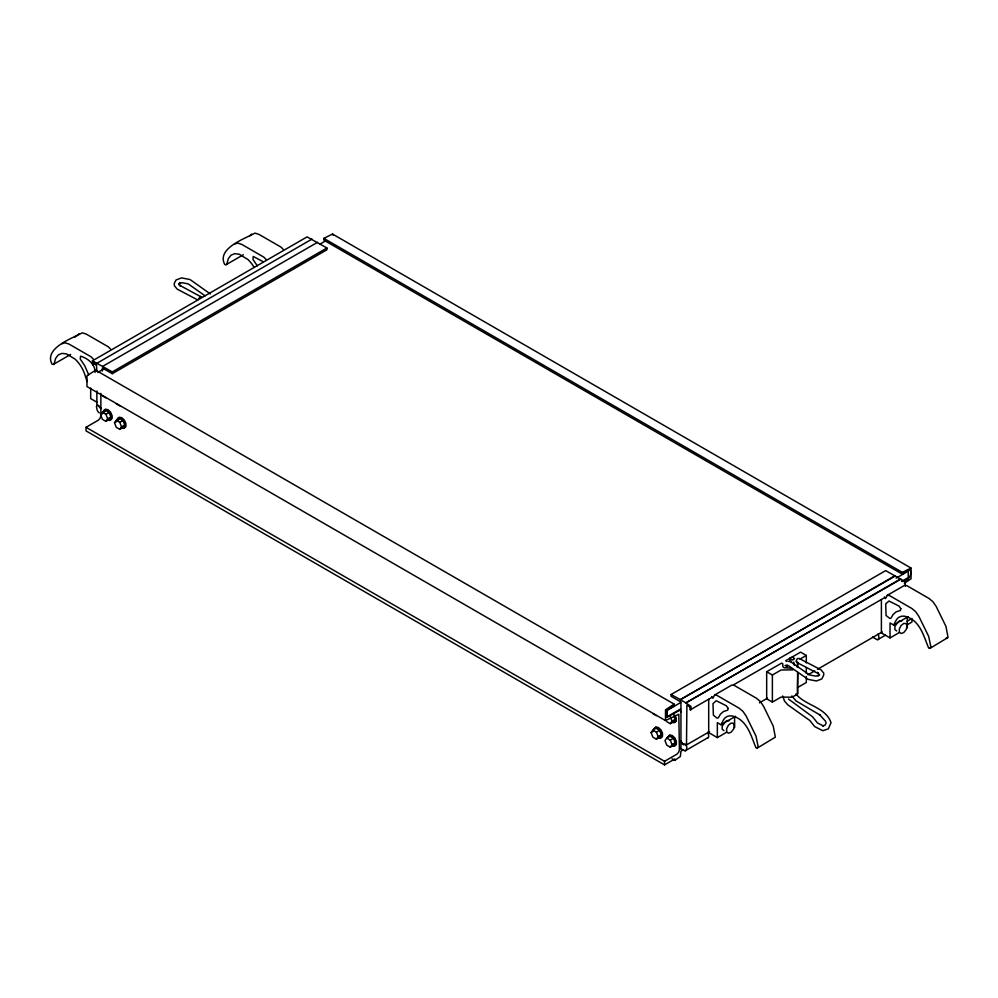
<?xml version="1.0" encoding="UTF-8"?>
<svg xmlns="http://www.w3.org/2000/svg" width="998" height="998" viewBox="0 0 998 998"><rect width="100%" height="100%" fill="white"/><g stroke="black" fill="none" stroke-linecap="round" stroke-linejoin="round"><path stroke-width="1.5" d="M102.42 371.006L102.42 367.988L112.287 373.689L326.92 249.774L326.92 247.991L307.085 236.888L92.452 360.814L92.664 364.769L95.746 363.422M787.123 666.814L787.509 665.217L784.989 665.616L788.283 665.579L808.081 679.351L816.376 680.985L821.753 678.964L823.562 675.559L823.799 673.213L820.98 669.808L799.061 658.418L797.277 658.655L796.03 661.237L797.053 662.597L818.522 673.762L817.287 672.29L818.959 674.311L818.098 675.933L819.682 674.835L816.04 676.195L809.515 674.922L789.505 661M96.17 363.896L95.908 364.881L95.184 364.457L94.536 362.386M93.039 364.981L93.7 362.723L96.469 364.307L96.868 371.431M708.705 699.336L708.705 732.619L717.337 737.609L717.337 722.652L720.955 724.748L723.35 720.132A22.268 12.849 60 0 1 732.919 716.115C747.552 720.257 750.995 736.125 756.01 747.826L757.32 748.051L775.346 737.16L773.225 726.07L763.433 706.085L760.264 701.432L756.347 698.176L734.154 685.364L731.858 685.065L714.593 695.032L712.859 698.288L711.861 696.579M881.396 599.623L881.396 632.919L890.029 637.909L890.029 622.952L893.647 625.035L896.042 620.432A22.268 12.849 60 0 1 905.61 616.415C920.243 620.556 923.686 636.412 928.701 648.126L930.024 648.351L948.05 637.46L945.929 626.357L936.136 606.372L932.955 601.732L929.038 598.476L906.845 585.651L904.55 585.364L887.284 595.332L885.55 598.588L884.552 596.866M179.902 282.534L179.041 284.143L180.713 286.177L179.191 285.041L201.97 297.367M100.636 414.781L102.395 412.274L105.601 410.415L109.119 412.448L110.89 416.989L109.119 419.497L105.913 421.356L102.395 419.322L100.636 414.781L102.769 413.534M103.842 412.923L105.601 410.415M105.913 421.356L107.684 418.848L110.89 416.989M114.508 422.79L116.267 420.283L119.473 418.424L123.004 420.457L124.762 424.998L123.004 427.506L119.797 429.377L116.267 427.331L114.508 422.79L116.641 421.555M117.714 420.931L119.473 418.424M119.797 429.377L121.556 426.87L124.762 424.998M651.095 732.594L652.867 730.087L656.073 728.216L659.591 730.262L661.362 734.802L659.591 737.31L656.385 739.169L652.867 737.135L651.095 732.594L653.241 731.347M656.385 739.169L658.156 736.661L661.362 734.802M666.739 721.641L670.269 723.675L672.028 721.167L675.234 719.309L673.912 715.903M675.234 719.309L673.475 721.816L670.269 723.675M666.739 738.096L664.98 740.603L666.739 745.144L670.269 747.178L673.475 745.319L675.234 742.811L673.475 738.27L669.945 736.237L666.739 738.096L670.269 740.129L672.028 744.67L670.269 747.178M797.327 667.35L797.676 662.011L797.614 666.477M797.839 672.652L797.327 694.421L791.788 697.203L781.072 697.078L772.377 702.093L766.676 698.8L766.676 671.729L781.609 663.121L782.844 663.832L782.794 666.464L783.941 667.774L791.476 668.124M757.32 748.051L758.131 746.354L755.96 736.037L746.167 716.053L742.986 711.399L739.081 708.143L716.876 695.332L714.593 695.032M930.024 648.351L930.835 646.642L928.651 636.337L918.859 616.352L915.69 611.699L911.773 608.443L889.58 595.619L887.284 595.332M110.716 349.238L108.42 346.892L86.227 334.068L82.31 332.821C72.355 338.297 43.613 348.115 52.033 364.183L53.356 364.445L54.142 363.546L55.701 358.245L58.258 354.939L61.938 353.392L66.454 353.891L75.112 359.13A22.268 12.849 60 0 1 84.693 374.2L87.076 381.573M283.407 249.537L281.124 247.18L258.919 234.368L255.014 233.108C245.046 238.597 216.304 248.415 224.725 264.482L226.047 264.732L226.833 263.846L228.405 258.532L230.95 255.239L234.63 253.692L239.146 254.191L247.803 259.418A22.268 12.849 60 0 1 254.153 267.427M198.939 298.414L200.723 296.381M97.38 363.01L312.012 239.083M102.931 366.216L317.564 242.289M103.305 411.139L104.84 409.567L107.347 410.078L109.855 412.461L111.389 415.804L111.389 418.848L109.855 420.408L107.347 419.909M103.917 410.777L105.464 409.217L107.959 409.716L110.466 412.099L112.013 415.455L112.013 418.486L110.466 420.058L107.959 419.547M117.178 419.148L118.725 417.588L121.22 418.087L123.727 420.47L125.274 423.826L125.274 426.857L123.727 428.429L121.22 427.917M117.789 418.798L119.336 417.226L121.843 417.738L124.338 420.121L125.885 423.464L125.885 426.508L124.338 428.067L121.843 427.568M653.765 728.952L655.312 727.38L657.819 727.891L660.314 730.274L661.861 733.617L661.861 736.661L660.314 738.221L657.819 737.722M654.389 728.59L655.935 727.031L658.43 727.53L660.938 729.912L662.485 733.268L662.485 736.299L660.938 737.871L658.43 737.36M674.81 722.377L676.357 720.818L675.334 715.541M667.65 736.961L669.808 735.039L672.315 735.551L674.81 737.934L676.357 741.277L676.357 744.321L674.81 745.88M74.887 337.187L79.141 333.794M249.712 235.79L251.833 234.093M725.771 721.242L722.203 726.095L722.203 729.264L723.962 730.673M898.462 621.542L894.894 626.395L894.894 629.563L896.666 630.961M905.336 586.125L905.024 581.684L885.713 570.606L671.08 694.521L671.08 696.305L680.948 702.006L680.948 749.011M102.395 412.274L105.913 414.307L109.119 412.448M116.267 420.283L119.797 422.316L123.004 420.457M652.867 730.087L656.385 732.12L659.591 730.262M670.269 740.129L673.475 738.27M672.028 744.67L675.234 742.811M53.356 364.445L70.621 354.465M226.047 264.732L243.325 254.764M680.948 712.322L680.362 710.501L679.102 710.551L666.652 717.512L666.652 710.476L674.161 705.923L674.161 704.139L95.633 370.133L86.963 375.809L86.963 386.563L665.491 720.568L678.815 714.231L679.401 749.885L678.628 752.28L676.943 754.151L664.543 761.312L86.015 427.306L86.015 430.874L664.543 764.892L674.785 758.979L674.785 760.401L672.078 758.842M902.778 581.41C912.384 581.572 914.605 561.475 902.367 574.162L323.839 240.156L323.839 238.372L332.509 234.043L911.037 568.062L911.037 578.815L904.375 583.331M97.829 372.391L104.565 368.499M320.121 244.048L325.51 240.942M92.452 360.814L112.287 371.905L326.92 247.991M86.015 427.306L98.403 420.146L100.099 418.274L100.873 415.867L100.873 393.349M671.08 694.521L680.436 699.623L895.069 575.709M680.436 699.623L895.206 576.021M674.161 704.139L665.491 709.815L665.491 720.568M323.839 238.372L902.367 572.39L911.037 568.062M680.574 702.604L667.101 710.389L667.101 716.789L680.574 709.017M896.129 578.154L908.255 571.155L908.255 577.568L901.518 581.447M680.574 699.947L685.988 702.829L900.62 578.915M685.988 702.829L900.757 579.227M680.948 741.177L681.871 743.56L686.499 744.932L686.898 705.199L689.655 706.784L690.317 709.815L711.923 697.353M733.518 684.878L884.702 597.59M766.676 671.729L772.377 675.022L781.072 670.007L793.011 669.845M800.097 659.029L806.309 655.449L806.309 662.959M720.955 724.748L735.563 716.302M893.647 625.035L908.267 616.602M686.499 744.932L709.441 731.684M759.391 702.841L767.487 698.176M807.993 674.785L814.742 670.893M817.437 669.334L882.232 631.921M683.418 749.723L680.948 751.145L680.362 756.496L674.785 760.401M907.032 621.317L911.985 618.448M685.264 750.758L708.368 737.422M877.691 639.656L885.538 635.14M797.839 693.71L797.614 687.522L806.309 682.507L806.309 676.494M906.87 624.985L911.985 622.028L911.985 619.646M717.337 737.609L726.631 732.245M890.029 637.909L899.335 632.532M178.617 283.968L182.01 282.696L188.273 283.919L205.052 295.82M234.567 244.061L237.736 243.088L241.653 244.335L263.846 257.16L266.142 259.505M61.864 343.761L65.045 342.788L68.962 344.048L91.155 356.86L93.45 359.205M788.432 661.474L791.476 661.449M899.36 620.843L901.743 621.055M726.669 720.544L729.039 720.756M945.967 638.159L947.289 638.383M671.691 722.228L674.199 722.739L675.746 721.167L675.746 718.136L674.199 714.78M669.196 735.401L671.691 735.9L674.199 738.283L675.746 741.639L675.746 744.67L674.199 746.23L671.691 745.731M101.135 408.456L99.812 407.795C99.239 404.602 95.035 404.09 96.868 408.581A3.493 2.008 60 0 0 99.338 412.86M101.497 408.481L96.868 404.514L96.868 390.979M197.716 299.924L177.195 289.133L174.438 285.79L174.201 283.457L176.06 279.964L181.586 277.893L190.057 279.552L210.353 293.936M263.035 261.663L253.255 256.461L252.968 259.393L257.322 265.855M872.452 637.011L876.469 639.331A3.493 2.008 60 0 0 878.926 637.909L878.315 633.705M806.309 655.449L800.596 652.143L785.675 660.763L786.923 661.487M686.125 703.153L690.915 706.335L691.177 709.678L690.317 709.815M102.395 395.819L105.913 397.853M116.267 403.828L119.797 405.874M652.867 713.632L656.385 715.666M96.868 402.182L90.693 398.614L90.693 388.147M680.025 748.113L684.029 750.434A3.493 2.008 60 0 0 686.499 749.011C687.647 747.327 685.626 742.45 683.555 744.82L680.948 741.265M708.081 731.983L708.705 736.187A3.493 2.008 60 0 1 707.47 737.946M795.917 693.909C805.336 705.773 825.745 706.933 831.035 722.702L828.352 728.852L822.751 730.723L814.642 726.569L809.84 720.494L787.834 704.862L784.528 701.12L782.719 695.98M791.776 696.005L796.179 701.02L820.406 715.242L819.395 714.493L825.371 721.043L826.132 722.926L825.146 725.109L822.726 725.908L823.55 726.033L817.412 722.901L812.621 716.838L788.457 699.012M793.734 662.111L794.346 665.354M332.509 234.043L333.095 235.166M670.269 716.626L672.028 721.167M656.385 732.12L658.156 736.661M119.797 422.316L121.556 426.87M105.913 414.307L107.684 418.848M88.66 374.674L84.63 365.555L80.277 359.093L80.551 356.161C87.687 358.22 95.496 364.332 95.022 372.479M907.307 617.463L907.307 627.942M902.367 572.39L902.367 574.162M806.309 667.475L806.309 673.488M797.614 672.49L797.614 687.522M772.377 675.022L772.377 702.093M734.603 717.175L734.603 727.642M664.543 761.312L664.543 764.892M112.287 371.905L112.287 373.689M95.633 370.133L95.633 371.019M728.141 708.393L727.754 710.127L723.413 711.562L720.356 714.281L718.385 717.749L717.225 718.211L713.37 715.217L713.021 703.59L716.277 700.733L726.357 705.786L728.141 708.393M900.832 608.68L900.458 610.427L896.104 611.861L893.048 614.568L891.077 618.049L889.917 618.511L886.062 615.504L885.713 603.877L888.969 601.033L899.048 606.085L900.832 608.68M734.416 725.758L733.48 729.276L731.11 732.22L728.403 733.231L726.644 731.821L726.644 728.665L728.403 725.222L731.11 723.101L733.48 723.313L734.416 725.758M907.12 626.045L906.184 629.563L903.801 632.52L901.107 633.53L899.335 632.121L899.335 628.952L901.107 625.509L903.801 623.401L906.184 623.613L907.12 626.045M794.483 658.53L792.936 659.928L790.154 659.503L789.979 657.844L792.662 657.245L794.483 658.53"/></g></svg>
